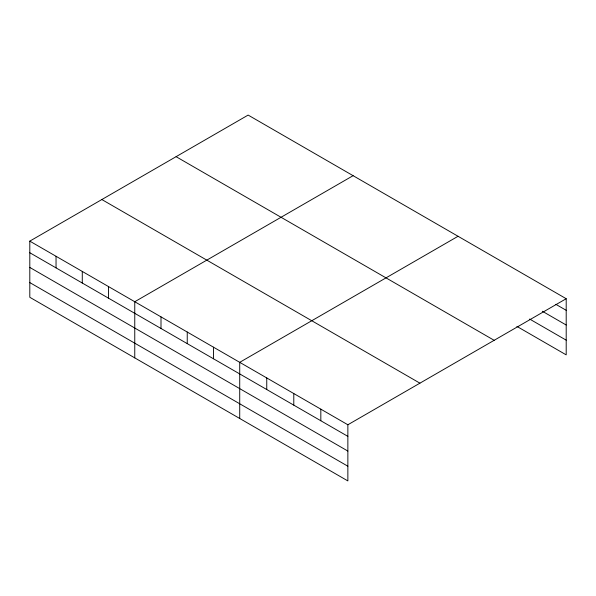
<?xml version="1.0" encoding="UTF-8"?>
<svg xmlns="http://www.w3.org/2000/svg" width="596" height="596" viewBox="0 0 596 596"><rect width="100%" height="100%" fill="white"/><g stroke="black" fill="none" stroke-linecap="round" stroke-linejoin="round"><path stroke-width="0.89" d="M29.8 241.134L347.863 424.769L347.863 480.92L29.8 297.285L29.8 241.134L248.137 115.08L566.2 298.715L566.2 354.866L516.903 326.399M353.1 175.678L134.763 301.732L134.763 357.883M458.056 236.277L239.719 362.331L239.719 418.481M347.863 424.769L566.2 298.715M555.859 304.34L566.2 310.307M542.345 311.239L566.2 325.014M529.62 319.046L566.2 340.16M176.088 156.681L494.151 340.309M101.849 199.541L419.912 383.168M29.8 252.734L347.863 436.361M29.8 267.433L347.863 451.068M29.8 282.586L347.863 466.214M320.827 409.161L320.827 420.754M293.791 393.554L293.791 405.146M266.755 377.939L266.755 389.538M213.48 347.185L213.48 358.777M187.241 332.032L187.241 343.631M161.002 316.886L161.002 328.478M108.524 286.587L108.524 298.179M82.278 271.433L82.278 283.033M56.039 256.287L56.039 267.88"/></g></svg>
